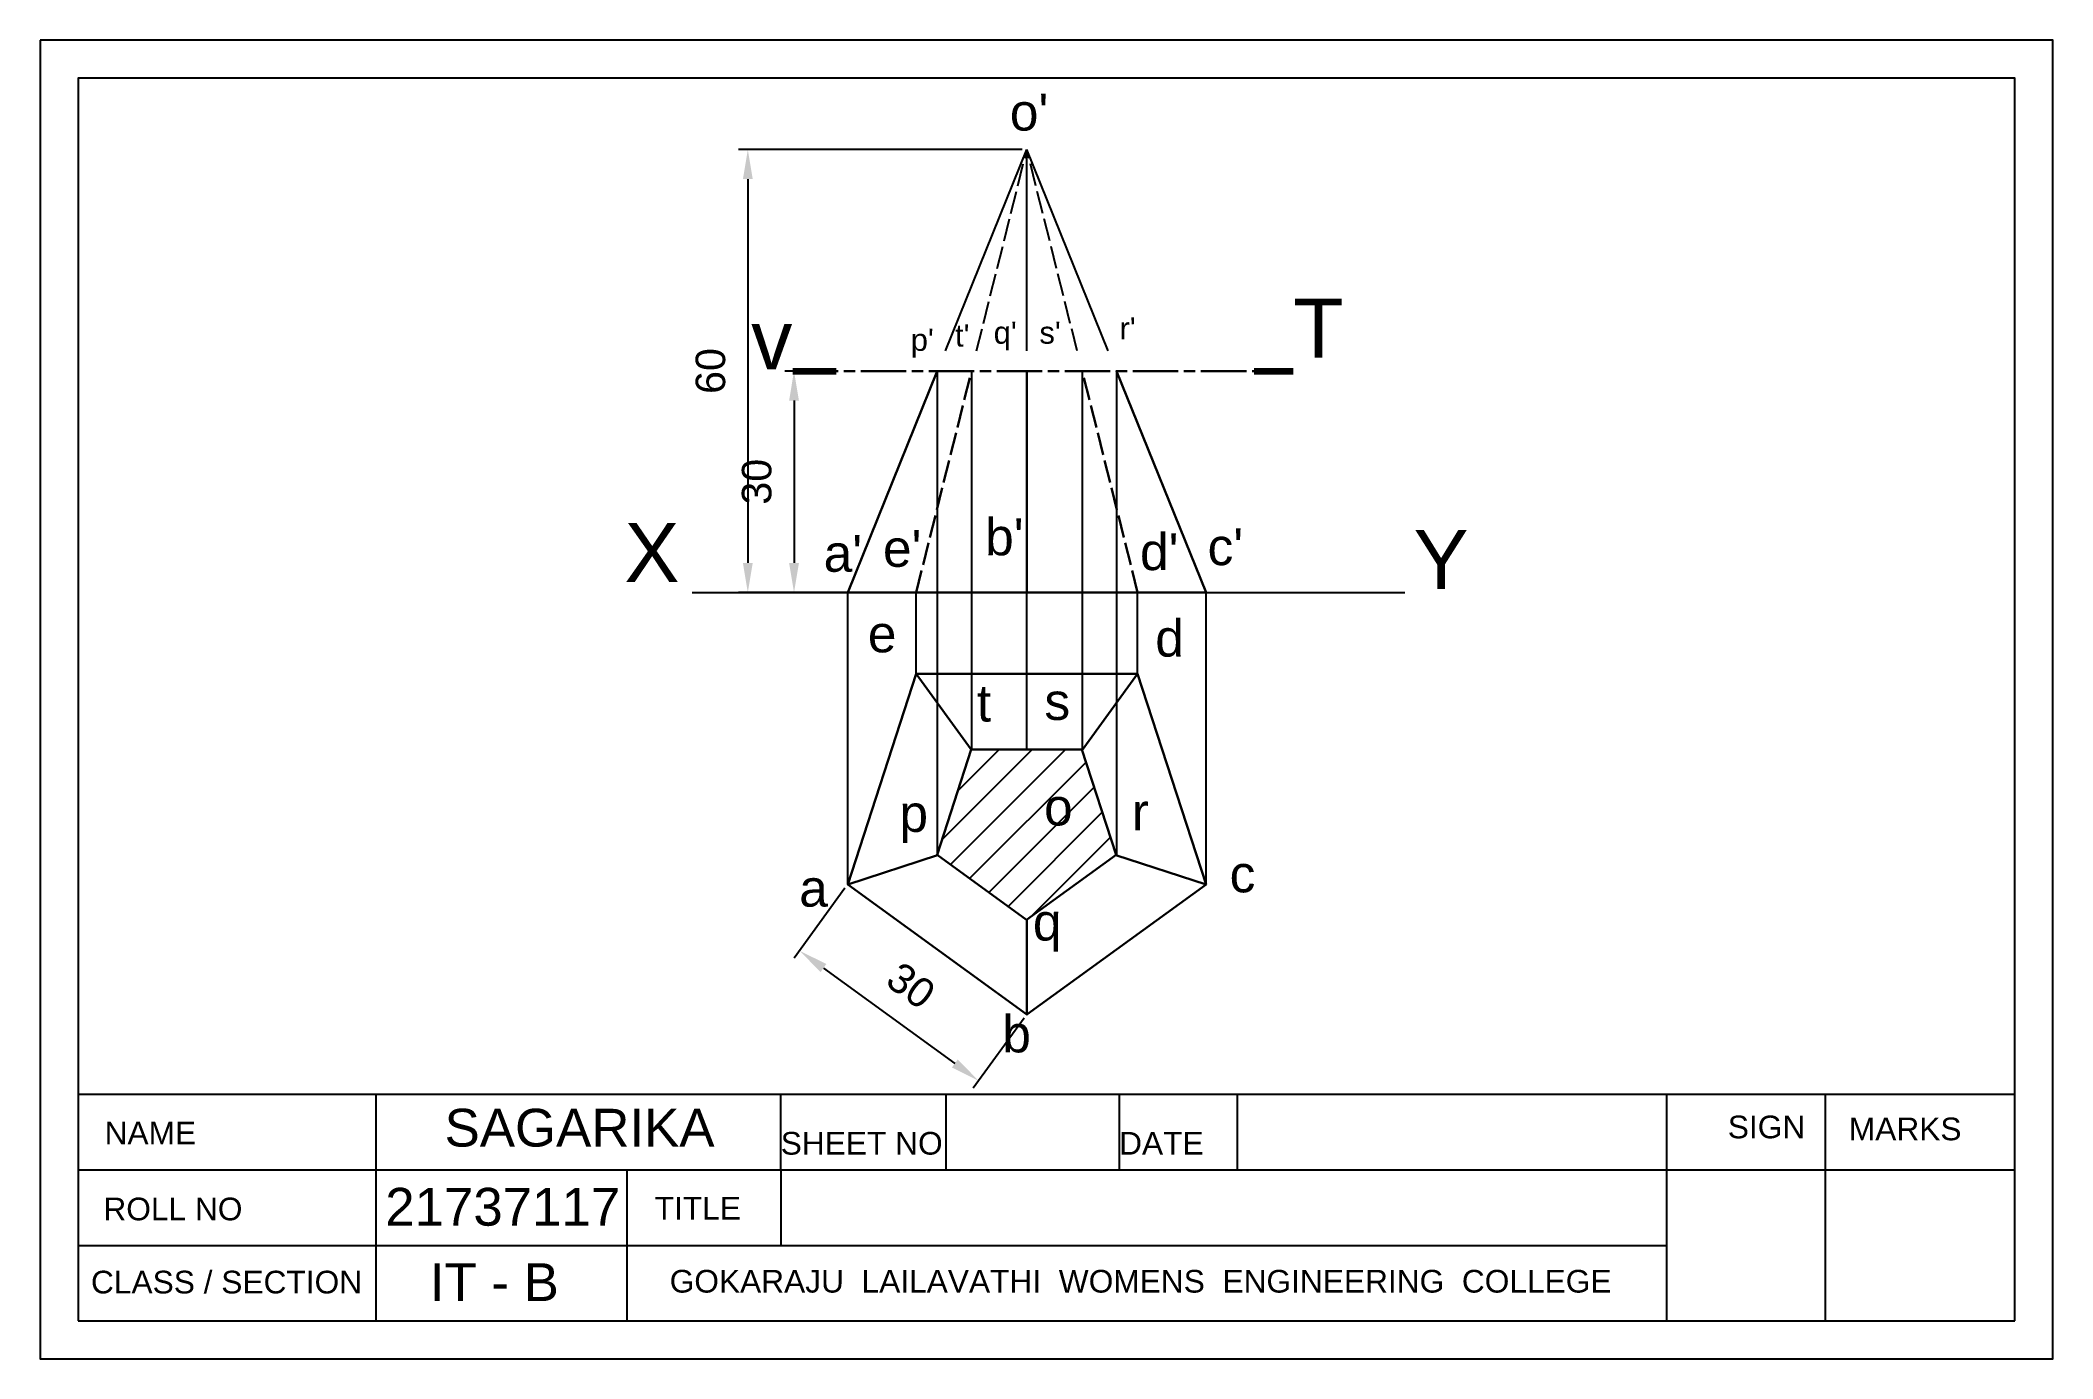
# Model space of a CAD drawing. Header units: millimetres. Extents: x 0 to 266, y 0 to 174.
import ezdxf

# ---------------------------------------------------------------- set-up
doc = ezdxf.new("R2010")
doc.units = ezdxf.units.MM
doc.header["$LTSCALE"] = 0.25
doc.header["$PDMODE"] = 34
doc.linetypes.add('ACAD_ISO02W100', pattern=[15, 12, -3])
doc.linetypes.add('ACAD_ISO08W100', pattern=[36, 24, -3, 6, -3])
doc.styles.get("Standard").update_dxf_attribs({"font": 'arial.ttf'})
doc.dimstyles.new('ISO-25', dxfattribs={"dimtxt": 4, "dimasz": 4, "dimexe": 1.25, "dimexo": 0.625, "dimgap": 3, "dimtad": 1, "dimtxsty": 'Standard', "dimcen": 2.5, "dimadec": 0, "dimazin": 0, "dimtfac": 1, "dimtmove": 0, "dimatfit": 3, "dimfxl": 1, "dimarcsym": 0})

# ---------------------------------------------------------------- blocks, each defined once
blk = doc.blocks.new('*D4')
at = {"color": 0, "lineweight": -2, "transparency": 16777216}
for p, q in [((106.44, 62.25), (99.71, 52.99)), ((103.59, 51.68), (120.97, 39.05)), ((130.14, 45.03), (123.41, 35.77))]:
    blk.add_line(p, q, dxfattribs=at)
at = {"color": 0, "transparency": 16777216}
for points in [[(103.97, 52.21), (103.21, 51.15), (100.43, 53.97)], [(121.35, 39.58), (120.59, 38.53), (124.13, 36.76)]]:
    blk.add_solid(points, dxfattribs=at)
at = {"layer": 'Defpoints', "color": 0, "transparency": 16777216}
for p in [(106.8, 62.75), (130.5, 45.53), (124.13, 36.76)]:
    blk.add_point(p, dxfattribs=at)
at = {"color": 0, "lineweight": 25, "transparency": 16777216, "insert": (115.17, 49.35), "char_height": 3.906, "attachment_point": 5, "rotation": 324}
blk.add_mtext('30', dxfattribs=at)
blk = doc.blocks.new('*D5')
at = {"color": 0, "lineweight": -2, "transparency": 16777216}
for p, q in [((129.89, 159.94), (92.37, 159.94)), ((93.59, 156.03), (93.59, 105.26)), ((129.89, 101.35), (92.37, 101.35))]:
    blk.add_line(p, q, dxfattribs=at)
at = {"color": 0, "transparency": 16777216}
for points in [[(92.94, 156.03), (94.24, 156.03), (93.59, 159.94)], [(92.94, 105.26), (94.24, 105.26), (93.59, 101.35)]]:
    blk.add_solid(points, dxfattribs=at)
at = {"layer": 'Defpoints', "color": 0, "transparency": 16777216}
for p in [(130.5, 159.94), (93.59, 101.35), (130.5, 101.35)]:
    blk.add_point(p, dxfattribs=at)
at = {"color": 0, "lineweight": 25, "transparency": 16777216, "insert": (88.67, 130.65), "char_height": 3.906, "attachment_point": 5, "rotation": 90}
blk.add_mtext('60', dxfattribs=at)
blk = doc.blocks.new('*D6')
at = {"color": 0, "lineweight": -2, "transparency": 16777216}
for p, q in [((102.05, 130.65), (98.48, 130.65)), ((99.7, 126.74), (99.7, 105.26)), ((102.05, 101.35), (98.48, 101.35))]:
    blk.add_line(p, q, dxfattribs=at)
at = {"color": 0, "transparency": 16777216}
for points in [[(99.05, 126.74), (100.35, 126.74), (99.7, 130.65)], [(99.05, 105.26), (100.35, 105.26), (99.7, 101.35)]]:
    blk.add_solid(points, dxfattribs=at)
at = {"layer": 'Defpoints', "color": 0, "transparency": 16777216}
for p in [(102.66, 130.65), (99.7, 101.35), (102.66, 101.35)]:
    blk.add_point(p, dxfattribs=at)
at = {"color": 0, "lineweight": 25, "transparency": 16777216, "insert": (94.78, 116), "char_height": 3.906, "attachment_point": 5, "rotation": 90}
blk.add_mtext('30', dxfattribs=at)
blk = doc.blocks.new('GOKARAJU3')
for p, q in [((5, 169.4), (5, 5)), ((261.19, 169.4), (5, 169.4)), ((261.19, 5), (261.19, 169.4)), ((5, 35), (261.19, 35)), ((44.39, 35), (44.39, 5)), ((97.94, 25), (97.94, 35)), ((119.76, 35), (119.76, 25)), ((142.7, 35), (142.7, 25)), ((158.32, 35), (158.32, 25)), ((215.08, 35), (215.08, 5)), ((236.07, 35), (236.07, 5)), ((5, 25), (261.19, 25)), ((77.59, 25), (77.59, 5)), ((97.94, 25), (97.94, 15)), ((5, 15), (215.08, 15)), ((5, 5), (261.19, 5))]:
    blk.add_line(p, q)
blk.add_lwpolyline([(0, 174.4), (0, 0), (266.19, 0), (266.19, 174.4)], close=True)
at = {"char_height": 3}
for s, width, insert, attachment_point in [('SIGN', 10.7612, (223.21, 32.16), 1), ('MARKS', 16.273, (239.22, 31.9), 1), ('NAME', 15.9424, (8.51, 31.36), 1), ('SHEET NO', 21.0026, (97.94, 30), 1), ('DATE', 14.9315, (142.7, 30), 1), ('ROLL NO', 20.6744, (8.35, 21.31), 1), ('TITLE', 14.1732, (81.27, 21.41), 1), ('CLASS / SECTION', 35.77, (6.71, 11.64), 1), ('GOKARAJU  LAILAVATHI  WOMENS  ENGINEERING  COLLEGE', 147.5066, (145.54, 10.23), 5)]:
    blk.add_mtext_dynamic_manual_height_columns(s, width=width, gutter_width=15, heights=[0], dxfattribs=dict(at, insert=insert, attachment_point=attachment_point))

msp = doc.modelspace()

# ---------------------------------------------------------------- hatches: boundary and pattern name
at = {"lineweight": 25, "true_color": 0x000000}
h = msp.add_hatch(dxfattribs=at)
h.set_pattern_fill('ANSI31', color=18)
h.set_pattern_definition([(45, (94.0632, 43.425), (-2.1921, 2.1921), [])])
h.paths.add_polyline_path([(118.6516, 66.7599), (118.6516, 66.6252), (130.4652, 58.0421), (142.3141, 66.6509), (137.7882, 80.5802), (123.1775, 80.5802), (123.1775, 80.5244), (123.1405, 80.5753)])
h.paths.add_polyline_path([(131.8496, 69.5384), (137.4909, 69.5384), (137.4909, 75.0831), (131.8496, 75.0831)], flags=24)

# ---------------------------------------------------------------- linework, layer by layer
at = {"color": 18, "lineweight": 25, "true_color": 0x000000}
for p, q in [((119.7309, 133.3149), (130.5006, 159.9391)), ((130.5006, 133.3149), (130.5006, 159.9391)), ((141.2703, 133.3149), (130.5006, 159.9391)), ((118.6516, 130.6468), (118.6516, 66.5952)), ((123.1775, 130.6468), (123.1775, 80.5244)), ((137.8236, 130.6468), (137.8236, 80.5244)), ((142.3495, 130.6468), (142.3495, 66.5952)), ((86.247, 101.3546), (180.5081, 101.3546)), ((106.8027, 62.7452), (106.8027, 101.3546)), ((106.8027, 101.3546), (154.1985, 101.3546)), ((115.8545, 90.6038), (115.8545, 101.3546)), ((130.5006, 80.5802), (130.5006, 101.3546)), ((145.1467, 90.6038), (145.1467, 101.3546)), ((154.1985, 62.7452), (154.1985, 101.3546)), ((130.5006, 45.5276), (130.5006, 58.0679))]:
    msp.add_line(p, q, dxfattribs=at)
at = {"color": 18, "linetype": 'ACAD_ISO02W100', "lineweight": 25, "true_color": 0x000000}
for p in [(123.8445, 133.3149), (137.1566, 133.3149)]:
    msp.add_line(p, (130.5006, 159.9391), dxfattribs=at)
at = {"color": 18, "linetype": 'ACAD_ISO08W100', "lineweight": 30, "true_color": 0x000000}
msp.add_line((99.5303, 130.6468), (165.7283, 130.6468), dxfattribs=at)
at = {"color": 18, "lineweight": 90, "ltscale": 0.25, "true_color": 0x000000}
for p, q in [((99.5303, 130.6468), (105.2785, 130.6468)), ((160.5705, 130.6468), (165.7283, 130.6468))]:
    msp.add_line(p, q, dxfattribs=at)
at = {"color": 18, "lineweight": 30, "true_color": 0x000000}
for p, q in [((106.8027, 101.3546), (118.6516, 130.6468)), ((130.5006, 101.3546), (130.5006, 130.6468)), ((154.1985, 101.3546), (142.3495, 130.6468)), ((115.8545, 90.6038), (123.1405, 80.5753)), ((137.8117, 80.508), (145.1467, 90.6038)), ((118.6802, 66.6044), (106.8027, 62.7452)), ((154.1985, 62.7452), (142.2721, 66.6203)), ((130.5006, 45.5276), (130.5006, 58.0679))]:
    msp.add_line(p, q, dxfattribs=at)
at = {"color": 18, "linetype": 'ACAD_ISO02W100', "lineweight": 30, "true_color": 0x000000}
for p, q in [((115.8545, 101.3546), (123.1775, 130.6468)), ((145.1467, 101.3546), (137.8236, 130.6468))]:
    msp.add_line(p, q, dxfattribs=at)
at = {"color": 18, "lineweight": 30, "ltscale": 0.25, "true_color": 0x000000}
msp.add_line((106.8027, 101.3546), (154.1985, 101.3546), dxfattribs=at)
at = {"linetype": 'Continuous'}
msp.add_lwpolyline([(5, 35), (261.1901, 35), (261.1901, 169.4), (5, 169.4)], close=True, dxfattribs=at)
at = {"color": 18, "lineweight": 30, "true_color": 0x000000}
for points in [[(145.1467, 90.6038), (115.8545, 90.6038), (106.8027, 62.7452), (130.5006, 45.5276), (154.1985, 62.7452)], [(137.7882, 80.5802), (123.1421, 80.5802), (118.6162, 66.6509), (130.4652, 58.0421), (142.3141, 66.6509)]]:
    msp.add_lwpolyline(points, close=True, dxfattribs=at)

# ---------------------------------------------------------------- block references
msp.add_blockref('GOKARAJU3', (0, 0))

# ---------------------------------------------------------------- texts
at = {"color": 18, "lineweight": 25, "true_color": 0x000000}
for s, height, p in [("o'", 4.88204, (128.2421, 162.4564)), ('T', 7.8113, (165.7283, 132.4057)), ('v', 7.8113, (94.0251, 130.8813)), ("p'", 2.92922, (115.1356, 133.3149)), ("t'", 2.92922, (120.9989, 133.8818)), ("q'", 2.92922, (126.1057, 134.2598)), ("s'", 2.92922, (132.1581, 134.2598)), ("r'", 2.92922, (142.7499, 134.8267)), ("e'", 4.88204, (111.4605, 104.7503)), ("b'", 4.88204, (124.973, 106.2746)), ("d'", 4.88204, (145.4596, 104.3148)), ("c'", 4.88204, (154.3953, 104.968)), ("a'", 4.88204, (103.6146, 104.097)), ('e', 4.882, (109.4614, 93.4402)), ('d', 4.882, (147.4784, 92.8733)), ('t', 4.882, (123.8833, 84.281)), ('s', 4.882, (132.8189, 84.4987)), ('p', 4.882, (113.6399, 69.6911)), ('o', 4.882, (132.7737, 70.5424)), ('r', 4.882, (144.3699, 69.9089)), ('c', 4.882, (157.3136, 61.6917)), ('a', 4.882, (100.3827, 59.8019)), ('q', 4.882, (131.2933, 55.319)), ('b', 4.882, (127.2405, 40.526))]:
    msp.add_text(s, height=height, dxfattribs=at).set_placement(p)
at = {"color": 18, "lineweight": 50, "ltscale": 0.25, "true_color": 0x000000}
for s, p in [('X', (77.2691, 102.7515)), ('Y', (181.6426, 101.8099))]:
    msp.add_text(s, height=7.8113, dxfattribs=at).set_placement(p)
for s, p in [('SAGARIKA', (53.4806, 28.0623)), ('21737117', (45.6319, 17.6012)), ('IT - B', (51.5259, 7.6341))]:
    msp.add_text(s, height=5).set_placement(p)

# ---------------------------------------------------------------- dimensions: what is measured, and where the dimension line sits
at = {"color": 18, "lineweight": 25, "true_color": 0x000000}
for base, p1, p2, picture, middle in [((93.5892, 101.3546), (130.5006, 159.9391), (130.5006, 101.3546), '*D5', (88.6659, 130.6468)), ((99.7007, 101.3546), (102.6615, 130.6468), (102.6615, 101.3546), '*D6', (94.776, 116.0007))]:
    dim = msp.add_linear_dim(base=base, p1=p1, p2=p2, angle=90, dimstyle='ISO-25', override={"dimscale": 0.976408, "dimlfac": 1.024162}, dxfattribs=at)
    dim.commit()
    dim.dimension.update_dxf_attribs({"geometry": picture, "text_midpoint": middle})
dim = msp.add_aligned_dim(p1=(106.8027, 62.7452), p2=(130.5006, 45.5276), distance=-10.8413, dimstyle='ISO-25', override={"dimscale": 0.976408, "dimlfac": 1.024162}, dxfattribs=at)
dim.commit()
dim.dimension.update_dxf_attribs({"geometry": '*D4', "text_midpoint": (115.1739, 49.3498)})

doc.saveas('drawing.dxf')
